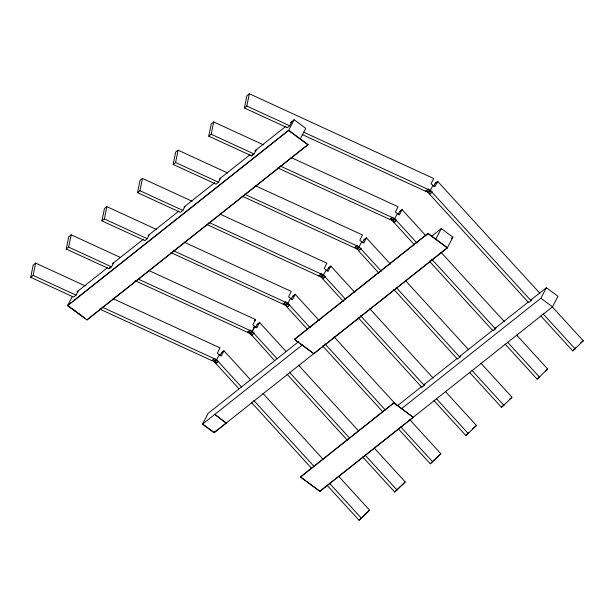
<?xml version="1.0" encoding="UTF-8"?>
<svg xmlns="http://www.w3.org/2000/svg" width="614" height="614" viewBox="0 0 614 614"><rect width="100%" height="100%" fill="white"/><g stroke="black" fill="none" stroke-linecap="round" stroke-linejoin="round"><path stroke-width="0.92" d="M30.7 277.336L33.133 275.41L76.036 295.134L73.603 297.061L30.7 277.336L33.21 265.041L35.635 263.114L85.216 285.901M33.133 275.41L35.635 263.114M66.22 249.038L68.645 247.112L111.548 266.837L109.123 268.755L66.22 249.038L68.73 236.743L71.155 234.817L120.728 257.604M68.645 247.112L71.155 234.817M149.363 234.648L147.253 238.7L144.835 240.604L101.932 220.879L104.434 208.583L106.867 206.657L156.44 229.444M101.932 220.879L104.357 218.952L106.867 206.657M184.975 206.419L182.865 210.472L180.447 212.375L137.544 192.65L140.053 180.355L142.479 178.428L192.052 201.223M137.544 192.65L139.969 190.731L142.479 178.428M173.156 164.429L175.589 162.503L218.492 182.22L216.059 184.146L173.156 164.429L175.665 152.134L178.098 150.207L227.671 172.994M175.589 162.503L178.098 150.207M254.971 150.914L256.184 149.954L254.073 154.007L251.656 155.91L208.752 136.185L211.262 123.89L213.687 121.963L263.26 144.75M208.752 136.185L211.178 134.259L213.687 121.963M291.819 121.741L289.708 125.793L287.291 127.697L244.387 107.972L246.897 95.677L249.322 93.75L433.699 178.505L431.043 183.832L434.919 186.694L437.744 181.491L539.959 293.377M244.387 107.972L246.813 106.045L249.322 93.75M79.214 314.084L67.594 305.488L288.664 130.275L308.028 144.597L86.942 319.948L67.586 305.626L72.237 296.577M76.021 295.157L78.131 291.105M109.123 268.755L109.96 267.144M111.541 266.852L113.651 262.807M86.942 319.948L308.028 144.597M218.477 182.243L220.587 178.19M251.656 155.91L252.492 154.298M67.586 305.626L288.557 130.483L294.152 119.745L305.764 128.334L300.284 138.864M99.652 309.034L212.03 360.687L214.616 358.461L218.492 361.324L215.905 363.557L239.053 388.892M212.03 360.687L214.616 358.461M219.298 354.631L216.627 359.758L214.194 361.684L212.191 360.387M215.905 363.557L218.492 361.324M219.973 355.729L221.547 352.72L224.056 350.855L250.581 379.889M135.172 280.736L247.549 332.389L250.136 330.163L252.139 331.46L254.81 326.333L252.876 324.898L255.531 319.572L148.557 270.398M247.549 332.389L250.136 330.163M226.236 423.138L214.731 414.335L226.236 423.138L214.094 432.77L202.474 424.174L208.069 413.437L298.803 341.522M252.239 331.529L254.104 333.095L251.679 335.021L249.806 333.456L252.239 331.529L254.91 326.402L256.844 327.83L259.584 322.565L286.193 351.661M274.665 360.671L251.679 335.021M255.593 327.5L257.159 324.491L259.584 322.565M251.517 335.328L254.104 333.095M214.094 432.77L215.046 430.936M170.884 252.577L283.261 304.237L285.848 302.004L289.716 304.874L287.129 307.1L307.714 329.626M283.261 304.237L285.848 302.004M290.522 298.174L287.851 303.308L285.426 305.227L283.415 303.93M287.129 307.1L289.716 304.874M291.205 299.279L292.771 296.27L295.28 294.405L319.219 320.6M295.204 294.344L292.464 299.609L288.588 296.739L291.243 291.412L184.269 242.238M206.496 224.348L318.873 276.008L321.46 273.783L325.336 276.645L322.749 278.871L343.326 301.397M318.873 276.008L321.46 273.783M326.141 269.945L323.471 275.08L321.038 277.006L319.034 275.701M322.749 278.871L325.336 276.645M326.817 271.05L328.383 268.042L330.9 266.177L354.831 292.379M330.816 266.115L328.076 271.38L324.2 268.518L326.863 263.191L219.889 214.017M431.535 236.321L441.282 228.592L452.902 237.181L447.307 247.926L313.754 353.779L294.39 339.458L428.058 233.389L447.422 247.711L214.202 432.555L202.582 423.967M242.108 196.127L354.485 247.78L357.079 245.554L360.948 248.417L358.361 250.642L378.938 273.169M354.485 247.78L357.079 245.554M361.753 241.716L359.083 246.851L356.65 248.777L354.646 247.48M358.361 250.642L360.948 248.417M362.437 242.822L364.002 239.813L366.512 237.948L390.45 264.15M366.428 237.887L363.688 243.152L359.819 240.289L362.475 234.962L255.501 185.789M277.705 167.883L390.082 219.543L392.668 217.31L396.56 220.188L393.973 222.422L414.55 244.94M390.082 219.543L392.668 217.31M390.243 219.236L392.246 220.533L394.695 218.622L397.35 213.48M393.973 222.422L396.56 220.188M398.049 214.593L399.614 211.584L402.124 209.719L426.062 235.922M402.04 209.658L399.3 214.923L395.408 212.045L398.072 206.718L291.097 157.545M302.011 134.466L425.717 191.33L428.303 189.097L430.307 190.394L432.179 191.959L429.585 194.193L528.623 302.595L531.049 300.668L531.785 299.264M425.717 191.33L428.303 189.097M432.977 185.267L430.307 190.394L427.881 192.32L425.878 191.023M429.585 194.193L432.179 191.959M433.661 186.364L435.226 183.356L437.659 181.429M300.438 477.063L393.988 402.799L413.237 417.328L319.802 491.384L300.438 477.063L393.988 402.799M294.39 339.458L428.058 233.389M435.802 239.122L441.282 228.592M319.802 491.384L552.493 306.831L557.972 296.301L546.36 287.713L530.565 300.223M358.115 317.591L421.78 387.273L424.205 385.346L424.942 383.942M393.727 289.363L457.392 359.044L459.825 357.118L460.554 355.721M429.339 261.134L493.004 330.823L495.437 328.897L496.166 327.492M401.326 408.847L540.873 298.243L546.36 287.713M327.101 485.275L359.06 520.25L369.613 510.188L338.56 476.195M359.06 520.25L369.613 510.188M362.721 457.046L394.672 492.021L405.232 481.959L374.179 447.967M394.672 492.021L405.232 481.959M398.332 428.818L430.284 463.793L440.844 453.731L409.791 419.738M430.284 463.793L440.844 453.731M433.944 400.589L465.896 435.572L468.612 432.855M472.673 428.787L476.456 425.502L445.403 391.517M465.896 435.572L476.456 425.502M469.556 372.368L501.515 407.343L504.224 404.626M501.515 407.343L512.068 397.273L481.015 363.288M505.176 344.139L537.127 379.114L539.836 376.397M537.127 379.114L547.688 369.052L516.635 335.06M540.788 315.911L572.739 350.886L576.132 347.493M572.739 350.886L583.3 340.824L552.247 306.831M76.827 291.988L107.55 267.635M112.431 263.767L143.522 239.13M148.02 235.561L178.743 211.208M183.985 207.056L214.716 182.703M219.213 179.135L249.936 154.789M255.178 150.63L285.909 126.277M290.399 122.716L294.152 119.745M254.319 320.531L255.531 319.572M254.403 320.592L255.616 319.633M253.597 327.293L254.81 326.333M253.091 327.845L254.91 326.402M259.668 322.626L257.159 324.491M295.28 294.405L292.771 296.27M330.9 266.177L328.383 268.042M366.512 237.948L364.002 239.813M402.124 209.719L399.614 211.584M437.744 181.491L435.226 183.356M213.534 361.377L215.959 359.459M247.711 332.09L249.054 333.08L251.479 331.153M284.758 304.928L287.191 303.001M320.378 276.699L322.803 274.773M355.99 248.47L358.422 246.544M391.586 220.226L394.011 218.308M427.221 192.021L429.646 190.094M252.139 331.46L249.714 333.387L249.054 333.08M394.679 218.607L392.246 220.533L394.134 222.114M214.194 361.684L214.716 362.26L217.149 360.334M250.335 334.031L252.761 332.105M285.426 305.227L285.947 305.803L288.373 303.876M321.038 277.006L321.559 277.574L323.992 275.648M356.65 248.777L357.171 249.345L359.604 247.427M392.791 221.124L395.216 219.198M427.881 192.32L428.403 192.896L430.836 190.969M202.474 424.174L302.318 344.914M451.397 238.37L452.902 237.181M397.803 405.455L421.81 386.421M423.721 384.909L457.077 358.476M459.326 356.688L493.088 329.933M494.953 328.452L528.355 301.981M509.643 399.2L511.462 397.757M545.255 370.979L547.688 369.052M580.867 342.75L583.3 340.824M246.813 106.045L289.716 125.77M303.569 132.14L428.142 189.404M211.178 134.259L254.089 153.984M280.137 165.957L392.515 217.617M244.541 194.201L356.918 245.853M139.969 190.731L182.88 210.448M208.929 222.422L321.306 274.082M104.357 218.952L147.26 238.677M173.309 250.65L285.687 302.311M138.472 279.209L249.975 330.462M113.045 298.696L220.019 347.869L217.356 353.196L221.232 356.059L223.972 350.794L221.547 352.72M102.085 307.107L214.463 358.768M428.403 192.896L429.746 193.886M540.873 298.243L552.493 306.831M288.557 130.483L307.921 144.804M427.95 233.604L447.307 247.926M357.171 249.345L358.515 250.343M321.559 277.574L322.903 278.572M285.947 305.803L287.291 306.8M393.873 403.007L413.237 417.328M294.497 339.25L298.972 342.551M300.461 343.656L313.117 353.019M214.716 362.26L216.059 363.25M300.545 476.855L305.757 480.708M307.253 481.813L319.909 491.177M67.694 305.411L70.671 307.614M72.16 308.719L84.824 318.083M432.018 192.266L531.049 300.668M543.221 313.984L575.172 348.959M440.944 252.208L504.34 321.606M396.406 220.495L416.983 243.021M431.772 259.208L495.437 328.897M507.601 342.213L539.56 377.188M405.324 280.437L468.728 349.834M360.786 248.724L381.371 271.242M396.16 287.436L459.825 357.118M471.989 370.442L503.94 405.417M369.712 308.665L433.116 378.063M325.174 276.945L345.751 299.471M360.541 315.665L424.205 385.346M436.377 398.663L468.329 433.645M334.1 336.894L396.851 405.578M289.562 305.173L310.139 327.699M324.929 343.886L385.377 410.06M400.758 426.891L432.716 461.866M322.503 345.812L382.952 411.979M298.488 365.115L358.653 430.974M253.95 333.402L277.098 358.745M289.317 372.115L349.765 438.281M365.146 455.12L397.097 490.095M286.884 374.041L347.332 440.207M262.869 393.344L323.033 459.203M218.331 361.631L241.486 386.973M253.705 400.343L314.153 466.51M329.534 483.348L361.485 518.323M251.272 402.27L311.72 468.436"/></g></svg>
